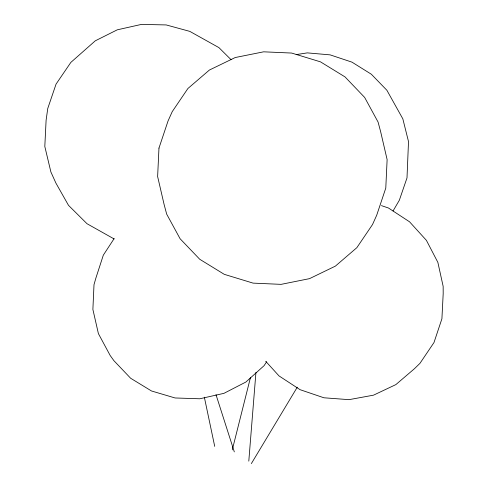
<?xml version="1.0" encoding="UTF-8"?>
<svg xmlns="http://www.w3.org/2000/svg" width="488" height="488" viewBox="0 0 488 488"><rect width="100%" height="100%" fill="white"/><g stroke="black" fill="none" stroke-linecap="round" stroke-linejoin="round"><path stroke-width="0.73" d="M248.801 461.13L255.938 372.399M232.282 449.838L250.496 377.419M393.06 210.956L399.343 200.226L406.998 177.913L408.511 141.587L402.832 118.846L386.892 90.28L371.331 74.225L351.97 62.147L330.138 54.87L307.318 52.881L296.192 54.607M251.357 463.6L297.271 387.204M114.113 238.62L103.31 255.181L95.862 278.166L94.007 284.644L92.885 309.441L98.399 333.615L110.184 355.508L113.948 360.724L130.65 378.267L151.5 390.973L175.082 397.97L199.787 398.775L223.931 393.346L245.873 382.037L264.112 365.634L266.607 361.809M381.445 205.625L388.466 208.01L409.548 221.802L426.396 240.334L437.858 262.355L443.153 286.352L443.189 293.611L441.915 318.755L433.991 342.539L419.948 363.353L414.428 368.727L395.841 384.617L373.527 395.164L349.005 399.66L323.947 397.787L300.065 389.68L278.983 375.888L265.71 361.285M114.107 238.943L86.998 223.711L68.503 205.338L55.888 183.049L50.886 171.971L44.811 146.473L46.104 120.237L47.751 108.495L56.053 84.113L70.839 62.415L95.27 40.827L117.266 29.823L141.459 24.4L166.201 24.931L189.808 31.378L218.917 47.617L231.074 59.695M215.995 394.676L234.313 451.894M204.35 397.201L214.714 446.374M158.972 148.084L157.63 176.558L164.102 204.46L166.683 214.134L180.096 238.742L199.738 259.274L224.273 274.335L253.089 283.125L281.106 284.358L309.532 278.642L335.372 266.131L356.85 247.678L372.521 224.535L376.712 215.208L385.782 188.094L387.124 159.619L380.652 131.723L378.072 122.049L364.658 97.435L345.016 76.903L320.482 61.848L291.665 53.058L263.648 51.819L235.222 57.535L209.389 70.046L187.904 88.505L172.234 111.642L168.043 120.975L158.972 148.084"/></g></svg>
